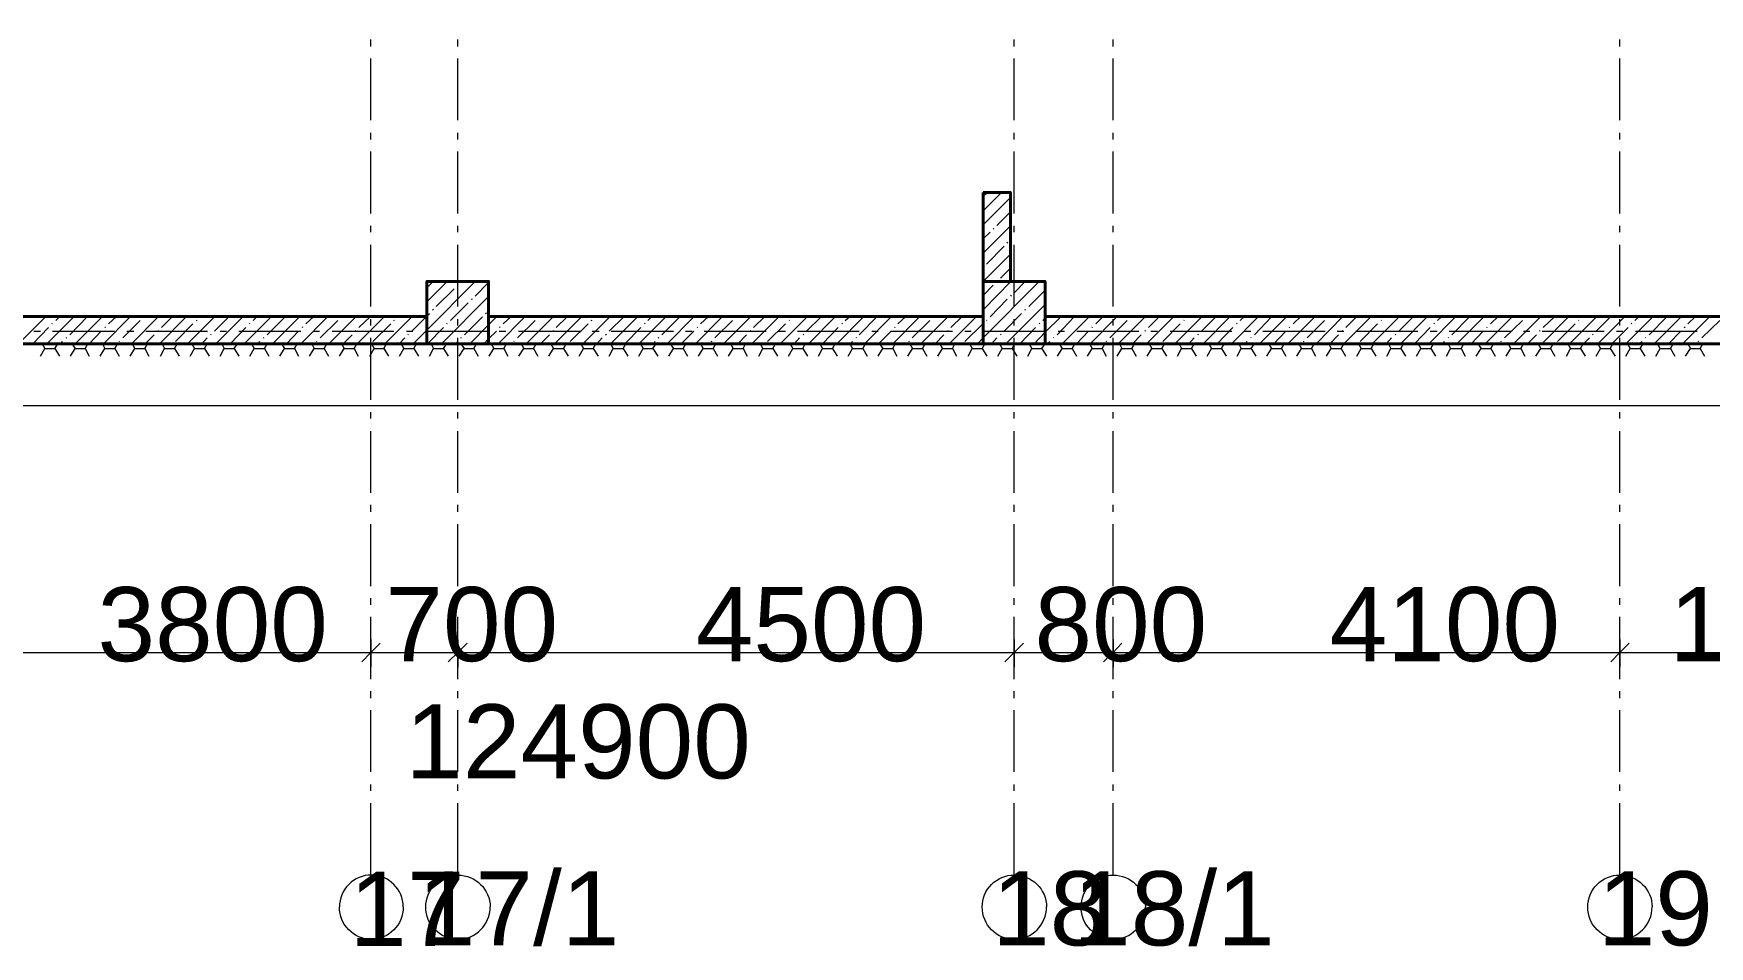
# Model space of a CAD drawing. Header units: millimetres. Extents: x -213547 to 415037, y -3642 to 106956.
# Drawn here: x -149133 to -135568, y 267 to 7655 of the extents above; entities that cross this region are included whole.
import ezdxf

# ---------------------------------------------------------------- set-up
doc = ezdxf.new("R2010")
doc.units = ezdxf.units.MM
doc.styles.get("Standard").update_dxf_attribs({"font": 'arial.ttf'})

msp = doc.modelspace()

# ---------------------------------------------------------------- linework, layer by layer
at = {"lineweight": 40}
for points in [[(-131151.5, 13151.8), (-131151.5, 16155.4), (-131371.8, 16155.4), (-131371.8, 13151.8), (-131371.8, 9301), (-131371.8, 8801.1), (-131371.8, 5365.4), (-134773.6, 5365.4), (-134773.6, 6369.4), (-134993.9, 6369.4), (-134993.9, 5365.4), (-136332.6, 5365.4), (-140945.9, 5365.4), (-140945.9, 5145.1), (-136332.6, 5145.1), (-131151.5, 5145.1), (-131151.5, 5365.4), (-131151.5, 8801.1), (-130867.7, 8801.1), (-130867.7, 9301), (-131151.5, 9301)], [(-141445.8, 6369.4), (-141445.8, 5649.2), (-141225.5, 5649.2), (-141225.5, 6369.4)], [(-145449.2, 5145.1), (-145449.2, 5649.2), (-145949.1, 5649.2), (-145949.1, 5145.1)], [(-140945.9, 5145.1), (-140945.9, 5649.2), (-141445.8, 5649.2), (-141445.8, 5145.1)], [(-149952.4, 5145.1), (-145949.1, 5145.1), (-145949.1, 5365.4), (-149952.4, 5365.4)], [(-145449.2, 5145.1), (-141445.8, 5145.1), (-141445.8, 5365.4), (-145449.2, 5365.4)]]:
    msp.add_lwpolyline(points, close=True, dxfattribs=at)
at = {"lineweight": 9}
for points in [[(-168333.9, 5043.4), (-168333.9, 4645.2), (-130647.4, 4645.2), (-130647.4, 8301.2), (-121640.9, 8301.2), (-121640.9, 12300.3), (-122034.9, 12300.3)], [(-146402.4, 7551.4), (-146402.4, 7606.4)], [(-145699.1, 7551.4), (-145699.1, 7606.4)], [(-141195.9, 7551.4), (-141195.9, 7606.4)], [(-140395.2, 7551.4), (-140395.2, 7606.4)], [(-136294.4, 7551.4), (-136294.4, 7606.4)], [(-146402.4, 6954), (-146402.4, 7453.9)], [(-145699.1, 6954), (-145699.1, 7453.9)], [(-141195.9, 6954), (-141195.9, 7453.9)], [(-140395.2, 6954), (-140395.2, 7453.9)], [(-136294.4, 6954), (-136294.4, 7453.9)], [(-146402.4, 6797.3), (-146402.4, 6852.4)], [(-145699.1, 6797.3), (-145699.1, 6852.4)], [(-141195.9, 6797.3), (-141195.9, 6852.4)], [(-140395.2, 6797.3), (-140395.2, 6852.4)], [(-136294.4, 6797.3), (-136294.4, 6852.4)], [(-146402.4, 6200), (-146402.4, 6699.9)], [(-145699.1, 6200), (-145699.1, 6699.9)], [(-141195.9, 6200), (-141195.9, 6699.9)], [(-140395.2, 6200), (-140395.2, 6699.9)], [(-136294.4, 6200), (-136294.4, 6699.9)], [(-141445.8, 6335.5), (-141411.9, 6369.4)], [(-141445.8, 6221.2), (-141306, 6361)], [(-141445.8, 6106.8), (-141225.5, 6327.1)], [(-141335.7, 6102.5), (-141225.5, 6212.7)], [(-146402.4, 6047.5), (-146402.4, 6098.3)], [(-145699.1, 6047.5), (-145699.1, 6098.3)], [(-141445.8, 5878), (-141225.5, 6098.3)], [(-141445.8, 5992.4), (-141390.8, 6047.5)], [(-141365.3, 6072.9), (-141361.1, 6077.1)], [(-141195.9, 6047.5), (-141195.9, 6098.3)], [(-140395.2, 6047.5), (-140395.2, 6098.3)], [(-136294.4, 6047.5), (-136294.4, 6098.3)], [(-146402.4, 5445.9), (-146402.4, 5945.8)], [(-145699.1, 5445.9), (-145699.1, 5945.8)], [(-141445.8, 5649.2), (-141225.5, 5869.5)], [(-141420.4, 5789), (-141276.4, 5933.1)], [(-141251, 5958.5), (-141246.7, 5967)], [(-141195.9, 5445.9), (-141195.9, 5945.8)], [(-140395.2, 5445.9), (-140395.2, 5945.8)], [(-136294.4, 5445.9), (-136294.4, 5945.8)], [(-141445.8, 5763.6), (-141445.8, 5763.6)], [(-141306, 5674.7), (-141225.5, 5755.2)], [(-146059.2, 5145.1), (-145949.1, 5255.3), (-145559.3, 5649.2)], [(-145949.1, 5484), (-145783.9, 5649.2)], [(-145949.1, 5598.4), (-145898.2, 5649.2)], [(-145872.8, 5445.9), (-145728.8, 5589.9)], [(-145699.1, 5619.6), (-145694.9, 5623.8)], [(-145673.7, 5645), (-145673.7, 5649.2)], [(-145559.3, 5530.6), (-145449.2, 5640.8)], [(-141492.4, 5145.1), (-141445.8, 5191.7), (-140992.5, 5649.2)], [(-141445.8, 5420.5), (-141221.3, 5649.2)], [(-141445.8, 5534.9), (-141365.3, 5619.6)], [(-141335.7, 5645), (-141335.7, 5649.2), (-141331.5, 5649.2)], [(-141191.7, 5560.3), (-141106.9, 5649.2)], [(-141077.3, 5445.9), (-140945.9, 5577.2)], [(-145830.5, 5145.1), (-145449.2, 5526.4)], [(-145758.4, 5331.5), (-145614.4, 5475.6)], [(-145589, 5505.2), (-145580.5, 5509.4)], [(-141390.8, 5361.2), (-141251, 5505.2)], [(-141263.7, 5145.1), (-140945.9, 5462.8)], [(-141221.3, 5530.6), (-141217.1, 5539.1)], [(-149253.4, 5145.1), (-149033.1, 5365.4)], [(-149024.7, 5145.1), (-148804.4, 5365.4)], [(-148982.3, 5306.1), (-148978.1, 5310.3)], [(-148952.6, 5331.5), (-148918.7, 5365.4)], [(-148838.3, 5217.1), (-148698.5, 5361.2)], [(-148795.9, 5145.1), (-148575.6, 5365.4)], [(-148567.1, 5145.1), (-148346.8, 5365.4)], [(-148524.8, 5306.1), (-148461.2, 5365.4)], [(-148410.4, 5191.7), (-148270.6, 5331.5)], [(-148338.4, 5145.1), (-148122.3, 5365.4)], [(-148240.9, 5361.2), (-148236.7, 5365.4)], [(-148113.8, 5145.1), (-147893.6, 5365.4)], [(-148096.9, 5276.4), (-148007.9, 5365.4)], [(-147982.5, 5162.1), (-147842.7, 5306.1)], [(-147885.1, 5145.1), (-147664.8, 5365.4)], [(-147813.1, 5331.5), (-147808.8, 5335.8)], [(-147783.4, 5361.2), (-147779.2, 5365.4)], [(-147669, 5246.8), (-147550.4, 5365.4)], [(-147656.3, 5145.1), (-147436, 5365.4)], [(-147427.6, 5145.1), (-147207.3, 5365.4)], [(-147385.2, 5306.1), (-147381, 5310.3)], [(-147355.5, 5331.5), (-147321.6, 5365.4)], [(-147241.2, 5217.1), (-147097.1, 5361.2)], [(-147198.8, 5145.1), (-146978.5, 5365.4)], [(-146970, 5145.1), (-146749.7, 5365.4)], [(-146927.7, 5306.1), (-146864.1, 5365.4)], [(-146813.3, 5191.7), (-146669.2, 5331.5)], [(-146741.3, 5145.1), (-146521, 5365.4)], [(-146643.8, 5361.2), (-146639.6, 5365.4)], [(-146512.5, 5145.1), (-146292.2, 5365.4)], [(-146499.8, 5276.4), (-146406.6, 5365.4)], [(-146402.4, 5293.4), (-146402.4, 5344.2)], [(-146385.4, 5162.1), (-146241.4, 5306.1)], [(-146288, 5145.1), (-146067.7, 5365.4)], [(-146216, 5331.5), (-146211.7, 5335.8)], [(-146186.3, 5361.2), (-146182.1, 5365.4)], [(-146071.9, 5246.8), (-145953.3, 5365.4)], [(-145949.1, 5369.6), (-145927.9, 5390.8)], [(-145902.5, 5416.2), (-145894, 5424.7)], [(-145788.1, 5306.1), (-145783.9, 5310.3)], [(-145699.1, 5293.4), (-145699.1, 5344.2)], [(-145644.1, 5217.1), (-145500, 5361.2)], [(-145601.7, 5145.1), (-145449.2, 5297.6), (-145381.4, 5365.4)], [(-145474.6, 5390.8), (-145466.1, 5395.1)], [(-145372.9, 5145.1), (-145152.6, 5365.4)], [(-145330.6, 5306.1), (-145267, 5365.4)], [(-145216.2, 5191.7), (-145072.1, 5331.5)], [(-145144.2, 5145.1), (-144923.9, 5365.4)], [(-145046.7, 5361.2), (-145038.3, 5365.4)], [(-144915.4, 5145.1), (-144695.1, 5365.4)], [(-144902.7, 5276.4), (-144809.5, 5365.4)], [(-144788.3, 5162.1), (-144644.3, 5306.1)], [(-144686.6, 5145.1), (-144466.3, 5365.4)], [(-144618.9, 5331.5), (-144610.4, 5335.8)], [(-144589.2, 5361.2), (-144580.7, 5365.4)], [(-144474.8, 5246.8), (-144352, 5365.4)], [(-144462.1, 5145.1), (-144241.8, 5365.4)], [(-144233.3, 5145.1), (-144013.1, 5365.4)], [(-144186.7, 5306.1), (-144182.5, 5310.3)], [(-144161.3, 5331.5), (-144127.4, 5365.4)], [(-144047, 5217.1), (-143902.9, 5361.2)], [(-144004.6, 5145.1), (-143784.3, 5365.4)], [(-143775.8, 5145.1), (-143555.5, 5365.4)], [(-143733.5, 5306.1), (-143669.9, 5365.4)], [(-143619.1, 5191.7), (-143475, 5331.5)], [(-143547.1, 5145.1), (-143326.8, 5365.4)], [(-143445.4, 5361.2), (-143441.2, 5365.4)], [(-143318.3, 5145.1), (-143098, 5365.4)], [(-143305.6, 5276.4), (-143212.4, 5365.4)], [(-143191.2, 5162.1), (-143047.2, 5306.1)], [(-143089.5, 5145.1), (-142869.2, 5365.4)], [(-143017.5, 5331.5), (-143013.3, 5335.8)], [(-142992.1, 5361.2), (-142983.6, 5365.4)], [(-142877.7, 5246.8), (-142754.9, 5365.4)], [(-142860.8, 5145.1), (-142640.5, 5365.4)], [(-142632, 5145.1), (-142411.7, 5365.4)], [(-142589.6, 5306.1), (-142585.4, 5310.3)], [(-142564.2, 5331.5), (-142526.1, 5365.4)], [(-142449.8, 5217.1), (-142305.8, 5361.2)], [(-142407.5, 5145.1), (-142187.2, 5365.4)], [(-142178.7, 5145.1), (-141958.4, 5365.4)], [(-142136.4, 5306.1), (-142072.8, 5365.4)], [(-142022, 5191.7), (-141877.9, 5331.5)], [(-141950, 5145.1), (-141729.7, 5365.4)], [(-141848.3, 5361.2), (-141844.1, 5365.4)], [(-141721.2, 5145.1), (-141500.9, 5365.4)], [(-141708.5, 5276.4), (-141615.3, 5365.4)], [(-141594.1, 5162.1), (-141450.1, 5306.1)], [(-141420.4, 5331.5), (-141416.2, 5335.8)], [(-141276.4, 5246.8), (-141136.6, 5390.8)], [(-141195.9, 5293.4), (-141195.9, 5344.2)], [(-141106.9, 5416.2), (-141102.7, 5424.7)], [(-141034.9, 5145.1), (-140945.9, 5238.3), (-140814.6, 5365.4)], [(-140992.5, 5306.1), (-140988.3, 5310.3)], [(-140962.9, 5331.5), (-140945.9, 5352.7), (-140929, 5365.4)], [(-140848.5, 5217.1), (-140708.7, 5361.2)], [(-140806.1, 5145.1), (-140585.9, 5365.4)], [(-140581.6, 5145.1), (-140361.3, 5365.4)], [(-140535, 5306.1), (-140475.7, 5365.4)], [(-140420.6, 5191.7), (-140280.8, 5331.5)], [(-140395.2, 5293.4), (-140395.2, 5344.2)], [(-140352.9, 5145.1), (-140132.6, 5365.4)], [(-140251.2, 5361.2), (-140247, 5365.4)], [(-140124.1, 5145.1), (-139903.8, 5365.4)], [(-140107.2, 5276.4), (-140018.2, 5365.4)], [(-139992.8, 5162.1), (-139853, 5306.1)], [(-139895.3, 5145.1), (-139675, 5365.4)], [(-139823.3, 5331.5), (-139819.1, 5335.8)], [(-139793.7, 5361.2), (-139789.4, 5365.4)], [(-139679.3, 5246.8), (-139560.7, 5365.4)], [(-139666.6, 5145.1), (-139446.3, 5365.4)], [(-139437.8, 5145.1), (-139217.5, 5365.4)], [(-139395.4, 5306.1), (-139391.2, 5310.3)], [(-139365.8, 5331.5), (-139331.9, 5365.4)], [(-139251.4, 5217.1), (-139111.6, 5361.2)], [(-139209, 5145.1), (-138988.8, 5365.4)], [(-138980.3, 5145.1), (-138760, 5365.4)], [(-138937.9, 5306.1), (-138874.4, 5365.4)], [(-138823.5, 5191.7), (-138683.7, 5331.5)], [(-138751.5, 5145.1), (-138535.5, 5365.4)], [(-138654.1, 5361.2), (-138649.8, 5365.4)], [(-138527, 5145.1), (-138306.7, 5365.4)], [(-138510, 5276.4), (-138421.1, 5365.4)], [(-138395.7, 5162.1), (-138255.9, 5306.1)], [(-138298.2, 5145.1), (-138077.9, 5365.4)], [(-138226.2, 5331.5), (-138222, 5335.8)], [(-138196.6, 5361.2), (-138192.3, 5365.4)], [(-138082.2, 5246.8), (-137963.6, 5365.4)], [(-138069.5, 5145.1), (-137849.2, 5365.4)], [(-137840.7, 5145.1), (-137620.4, 5365.4)], [(-137798.3, 5306.1), (-137794.1, 5310.3)], [(-137768.7, 5331.5), (-137734.8, 5365.4)], [(-137654.3, 5217.1), (-137510.3, 5361.2)], [(-137611.9, 5145.1), (-137391.7, 5365.4)], [(-137383.2, 5145.1), (-137162.9, 5365.4)], [(-137340.8, 5306.1), (-137277.3, 5365.4)], [(-137226.4, 5191.7), (-137082.4, 5331.5)], [(-137154.4, 5145.1), (-136934.1, 5365.4)], [(-137057, 5361.2), (-137052.7, 5365.4)], [(-136925.7, 5145.1), (-136705.4, 5365.4)], [(-136912.9, 5276.4), (-136819.7, 5365.4)], [(-136798.6, 5162.1), (-136654.5, 5306.1)], [(-136701.1, 5145.1), (-136480.8, 5365.4)], [(-136629.1, 5331.5), (-136624.9, 5335.8)], [(-136599.5, 5361.2), (-136595.2, 5365.4)], [(-136485.1, 5246.8), (-136366.5, 5365.4)], [(-136472.4, 5145.1), (-136332.6, 5284.9), (-136252.1, 5365.4)], [(-136294.4, 5293.4), (-136294.4, 5344.2)], [(-136243.6, 5145.1), (-136023.3, 5365.4)], [(-136201.2, 5306.1), (-136197, 5310.3)], [(-136171.6, 5331.5), (-136137.7, 5365.4)], [(-136057.2, 5217.1), (-135913.2, 5361.2)], [(-136014.8, 5145.1), (-135794.6, 5365.4)], [(-135786.1, 5145.1), (-135565.8, 5365.4)], [(-135743.7, 5306.1), (-135680.2, 5365.4)], [(-135629.3, 5191.7), (-135485.3, 5331.5)], [(-149139, 5145.1), (-149011.9, 5276.4)], [(-149130.6, 5246.8), (-149075.5, 5246.8)], [(-148978.1, 5246.8), (-148478.2, 5246.8)], [(-148910.3, 5145.1), (-148897.6, 5162.1)], [(-148867.9, 5191.7), (-148863.7, 5196)], [(-148681.5, 5145.1), (-148584.1, 5246.8)], [(-148554.4, 5276.4), (-148550.2, 5280.7)], [(-148440, 5162.1), (-148435.8, 5166.3)], [(-148376.5, 5246.8), (-148321.4, 5246.8)], [(-148228.2, 5145.1), (-148156.2, 5217.1)], [(-148224, 5246.8), (-147724.1, 5246.8)], [(-148126.5, 5246.8), (-148122.3, 5251)], [(-147770.7, 5145.1), (-147728.3, 5191.7)], [(-147698.7, 5217.1), (-147694.4, 5221.4)], [(-147622.4, 5246.8), (-147571.6, 5246.8)], [(-147541.9, 5145.1), (-147414.8, 5276.4)], [(-147469.9, 5246.8), (-146970, 5246.8)], [(-147313.2, 5145.1), (-147300.5, 5162.1)], [(-147270.8, 5191.7), (-147266.6, 5196)], [(-147084.4, 5145.1), (-146987, 5246.8)], [(-146957.3, 5276.4), (-146953.1, 5280.7)], [(-146868.4, 5246.8), (-146817.5, 5246.8)], [(-146842.9, 5162.1), (-146838.7, 5166.3)], [(-146715.8, 5246.8), (-146216, 5246.8)], [(-146626.9, 5145.1), (-146554.9, 5217.1)], [(-146529.4, 5246.8), (-146525.2, 5251)], [(-146402.4, 4691.8), (-146402.4, 5191.7)], [(-146173.6, 5145.1), (-146127, 5191.7)], [(-146114.3, 5246.8), (-146063.4, 5246.8)], [(-146101.6, 5217.1), (-146097.3, 5221.4)], [(-145961.8, 5246.8), (-145461.9, 5246.8)], [(-145944.8, 5145.1), (-145813.5, 5276.4)], [(-145716.1, 5145.1), (-145699.1, 5162.1)], [(-145699.1, 4691.8), (-145699.1, 5191.7)], [(-145673.7, 5191.7), (-145669.5, 5196)], [(-145487.3, 5145.1), (-145449.2, 5183.2), (-145385.6, 5246.8)], [(-145364.5, 5246.8), (-145309.4, 5246.8)], [(-145360.2, 5276.4), (-145356, 5280.7)], [(-145245.8, 5162.1), (-145241.6, 5166.3)], [(-145207.7, 5246.8), (-144707.8, 5246.8)], [(-145029.8, 5145.1), (-144957.8, 5217.1)], [(-144932.3, 5246.8), (-144923.9, 5251)], [(-144610.4, 5246.8), (-144555.3, 5246.8)], [(-144572.3, 5145.1), (-144529.9, 5191.7)], [(-144504.5, 5217.1), (-144496, 5221.4)], [(-144457.9, 5246.8), (-143953.8, 5246.8)], [(-144347.7, 5145.1), (-144216.4, 5276.4)], [(-144119, 5145.1), (-144102, 5162.1)], [(-144076.6, 5191.7), (-144068.1, 5196)], [(-143890.2, 5145.1), (-143788.5, 5246.8)], [(-143856.3, 5246.8), (-143801.2, 5246.8)], [(-143758.9, 5276.4), (-143754.6, 5280.7)], [(-143703.8, 5246.8), (-143203.9, 5246.8)], [(-143648.7, 5162.1), (-143640.3, 5166.3)], [(-143432.7, 5145.1), (-143360.7, 5217.1)], [(-143331, 5246.8), (-143326.8, 5251)], [(-143102.2, 5246.8), (-143047.2, 5246.8)], [(-142975.2, 5145.1), (-142932.8, 5191.7)], [(-142949.7, 5246.8), (-142449.8, 5246.8)], [(-142903.1, 5217.1), (-142898.9, 5221.4)], [(-142746.4, 5145.1), (-142619.3, 5276.4)], [(-142521.9, 5145.1), (-142504.9, 5162.1)], [(-142475.3, 5191.7), (-142471, 5196)], [(-142348.2, 5246.8), (-142297.3, 5246.8)], [(-142293.1, 5145.1), (-142191.4, 5246.8)], [(-142195.7, 5246.8), (-141695.8, 5246.8)], [(-142161.8, 5276.4), (-142157.5, 5280.7)], [(-142047.4, 5162.1), (-142043.2, 5166.3)], [(-141835.6, 5145.1), (-141763.6, 5217.1)], [(-141733.9, 5246.8), (-141729.7, 5251)], [(-141594.1, 5246.8), (-141543.3, 5246.8)], [(-141441.6, 5246.8), (-140941.7, 5246.8)], [(-141378.1, 5145.1), (-141335.7, 5191.7)], [(-141306, 5217.1), (-141301.8, 5221.4)], [(-141195.9, 4691.8), (-141195.9, 5191.7)], [(-141149.3, 5145.1), (-141022.2, 5276.4)], [(-140920.5, 5145.1), (-140907.8, 5162.1)], [(-140878.2, 5191.7), (-140873.9, 5196)], [(-140840, 5246.8), (-140789.2, 5246.8)], [(-140691.8, 5145.1), (-140594.3, 5246.8)], [(-140687.5, 5246.8), (-140187.6, 5246.8)], [(-140564.7, 5276.4), (-140560.4, 5280.7)], [(-140450.3, 5162.1), (-140446.1, 5166.3)], [(-140395.2, 4691.8), (-140395.2, 5191.7)], [(-140238.5, 5145.1), (-140166.5, 5217.1)], [(-140136.8, 5246.8), (-140132.6, 5251)], [(-140090.2, 5246.8), (-140035.1, 5246.8)], [(-139933.5, 5246.8), (-139433.6, 5246.8)], [(-139781, 5145.1), (-139738.6, 5191.7)], [(-139708.9, 5217.1), (-139704.7, 5221.4)], [(-139552.2, 5145.1), (-139425.1, 5276.4)], [(-139336.1, 5246.8), (-139281.1, 5246.8)], [(-139323.4, 5145.1), (-139310.7, 5162.1)], [(-139281.1, 5191.7), (-139276.8, 5196)], [(-139183.6, 5246.8), (-138679.5, 5246.8)], [(-139094.7, 5145.1), (-138997.2, 5246.8)], [(-138967.6, 5276.4), (-138963.3, 5280.7)], [(-138853.2, 5162.1), (-138849, 5166.3)], [(-138641.4, 5145.1), (-138569.4, 5217.1)], [(-138582.1, 5246.8), (-138527, 5246.8)], [(-138539.7, 5246.8), (-138535.5, 5251)], [(-138429.6, 5246.8), (-137929.7, 5246.8)], [(-138183.9, 5145.1), (-138141.5, 5191.7)], [(-138111.8, 5217.1), (-138107.6, 5221.4)], [(-137955.1, 5145.1), (-137828, 5276.4)], [(-137828, 5246.8), (-137772.9, 5246.8)], [(-137726.3, 5145.1), (-137713.6, 5162.1)], [(-137684, 5191.7), (-137679.7, 5196)], [(-137675.5, 5246.8), (-137175.6, 5246.8)], [(-137497.6, 5145.1), (-137400.1, 5246.8)], [(-137370.5, 5276.4), (-137366.2, 5280.7)], [(-137256.1, 5162.1), (-137251.9, 5166.3)], [(-137073.9, 5246.8), (-137023.1, 5246.8)], [(-137040, 5145.1), (-136968, 5217.1)], [(-136942.6, 5246.8), (-136938.4, 5251)], [(-136921.4, 5246.8), (-136421.5, 5246.8)], [(-136586.7, 5145.1), (-136540.2, 5191.7)], [(-136514.7, 5217.1), (-136510.5, 5221.4)], [(-136358, 5145.1), (-136332.6, 5170.5), (-136226.7, 5276.4)], [(-136319.9, 5246.8), (-136269, 5246.8)], [(-136294.4, 4691.8), (-136294.4, 5191.7)], [(-136167.4, 5246.8), (-135667.5, 5246.8)], [(-136129.2, 5145.1), (-136112.3, 5162.1)], [(-136086.9, 5191.7), (-136082.6, 5196)], [(-135900.5, 5145.1), (-135798.8, 5246.8)], [(-135773.4, 5276.4), (-135764.9, 5280.7)], [(-135659, 5162.1), (-135654.8, 5166.3)], [(-149075.5, 5043.4), (-149041.6, 5107)], [(-149062.8, 5145.1), (-149041.6, 5107), (-148961.1, 5107), (-148923, 5043.4)], [(-148961.1, 5107), (-148935.7, 5145.1)], [(-148834, 5043.4), (-148795.9, 5107)], [(-148821.3, 5145.1), (-148795.9, 5107), (-148715.4, 5107), (-148681.5, 5043.4)], [(-148715.4, 5107), (-148694.2, 5145.1)], [(-148592.5, 5043.4), (-148554.4, 5107)], [(-148575.6, 5145.1), (-148554.4, 5107), (-148473.9, 5107), (-148440, 5043.4)], [(-148473.9, 5107), (-148452.7, 5145.1)], [(-148351.1, 5043.4), (-148312.9, 5107)], [(-148334.1, 5145.1), (-148312.9, 5107), (-148232.5, 5107), (-148198.6, 5043.4)], [(-148232.5, 5107), (-148211.3, 5145.1)], [(-148105.4, 5043.4), (-148071.5, 5107)], [(-148092.7, 5145.1), (-148071.5, 5107), (-147991, 5107), (-147952.9, 5043.4)], [(-147991, 5107), (-147969.8, 5145.1)], [(-147863.9, 5043.4), (-147830, 5107)], [(-147851.2, 5145.1), (-147830, 5107), (-147749.5, 5107), (-147711.4, 5043.4)], [(-147749.5, 5107), (-147728.3, 5145.1)], [(-147622.4, 5043.4), (-147588.5, 5107)], [(-147609.7, 5145.1), (-147588.5, 5107), (-147508, 5107), (-147469.9, 5043.4)], [(-147508, 5107), (-147482.6, 5145.1)], [(-147381, 5043.4), (-147347.1, 5107)], [(-147368.2, 5145.1), (-147347.1, 5107), (-147262.3, 5107), (-147228.4, 5043.4)], [(-147262.3, 5107), (-147241.2, 5145.1)], [(-147139.5, 5043.4), (-147101.4, 5107)], [(-147126.8, 5145.1), (-147101.4, 5107), (-147020.9, 5107), (-146987, 5043.4)], [(-147020.9, 5107), (-146999.7, 5145.1)], [(-146898, 5043.4), (-146859.9, 5107)], [(-146881.1, 5145.1), (-146859.9, 5107), (-146779.4, 5107), (-146745.5, 5043.4)], [(-146779.4, 5107), (-146758.2, 5145.1)], [(-146656.5, 5043.4), (-146618.4, 5107)], [(-146639.6, 5145.1), (-146618.4, 5107), (-146537.9, 5107), (-146504, 5043.4)], [(-146537.9, 5107), (-146516.7, 5145.1)], [(-146410.8, 5043.4), (-146376.9, 5107)], [(-146398.1, 5145.1), (-146376.9, 5107), (-146296.4, 5107), (-146258.3, 5043.4)], [(-146296.4, 5107), (-146275.3, 5145.1)], [(-146169.4, 5043.4), (-146135.5, 5107)], [(-146156.6, 5145.1), (-146135.5, 5107), (-146055, 5107), (-146016.9, 5043.4)], [(-146055, 5107), (-146033.8, 5145.1)], [(-145927.9, 5043.4), (-145894, 5107)], [(-145915.2, 5145.1), (-145894, 5107), (-145813.5, 5107), (-145775.4, 5043.4)], [(-145813.5, 5107), (-145788.1, 5145.1)], [(-145686.4, 5043.4), (-145648.3, 5107)], [(-145673.7, 5145.1), (-145648.3, 5107), (-145567.8, 5107), (-145533.9, 5043.4)], [(-145567.8, 5107), (-145546.6, 5145.1)], [(-145444.9, 5043.4), (-145406.8, 5107)], [(-145428, 5145.1), (-145406.8, 5107), (-145326.3, 5107), (-145292.4, 5043.4)], [(-145326.3, 5107), (-145305.1, 5145.1)], [(-145203.5, 5043.4), (-145165.3, 5107)], [(-145186.5, 5145.1), (-145165.3, 5107), (-145084.9, 5107), (-145051, 5043.4)], [(-145084.9, 5107), (-145063.7, 5145.1)], [(-144962, 5043.4), (-144923.9, 5107)], [(-144945.1, 5145.1), (-144923.9, 5107), (-144843.4, 5107), (-144805.3, 5043.4)], [(-144843.4, 5107), (-144822.2, 5145.1)], [(-144716.3, 5043.4), (-144682.4, 5107)], [(-144703.6, 5145.1), (-144682.4, 5107), (-144601.9, 5107), (-144563.8, 5043.4)], [(-144601.9, 5107), (-144580.7, 5145.1)], [(-144474.8, 5043.4), (-144440.9, 5107)], [(-144462.1, 5145.1), (-144440.9, 5107), (-144360.4, 5107), (-144322.3, 5043.4)], [(-144360.4, 5107), (-144339.3, 5145.1)], [(-144233.3, 5043.4), (-144199.5, 5107)], [(-144220.6, 5145.1), (-144199.5, 5107), (-144119, 5107), (-144080.8, 5043.4)], [(-144119, 5107), (-144093.6, 5145.1)], [(-143991.9, 5043.4), (-143953.8, 5107)], [(-143979.2, 5145.1), (-143953.8, 5107), (-143873.3, 5107), (-143839.4, 5043.4)], [(-143873.3, 5107), (-143852.1, 5145.1)], [(-143750.4, 5043.4), (-143712.3, 5107)], [(-143733.5, 5145.1), (-143712.3, 5107), (-143631.8, 5107), (-143597.9, 5043.4)], [(-143631.8, 5107), (-143610.6, 5145.1)], [(-143508.9, 5043.4), (-143470.8, 5107)], [(-143492, 5145.1), (-143470.8, 5107), (-143390.3, 5107), (-143356.4, 5043.4)], [(-143390.3, 5107), (-143369.1, 5145.1)], [(-143263.2, 5043.4), (-143229.3, 5107)], [(-143250.5, 5145.1), (-143229.3, 5107), (-143148.8, 5107), (-143110.7, 5043.4)], [(-143148.8, 5107), (-143127.7, 5145.1)], [(-143021.8, 5043.4), (-142987.9, 5107)], [(-143009, 5145.1), (-142987.9, 5107), (-142907.4, 5107), (-142869.2, 5043.4)], [(-142907.4, 5107), (-142886.2, 5145.1)], [(-142780.3, 5043.4), (-142746.4, 5107)], [(-142767.6, 5145.1), (-142746.4, 5107), (-142665.9, 5107), (-142627.8, 5043.4)], [(-142665.9, 5107), (-142644.7, 5145.1)], [(-142538.8, 5043.4), (-142504.9, 5107)], [(-142526.1, 5145.1), (-142504.9, 5107), (-142420.2, 5107), (-142386.3, 5043.4)], [(-142420.2, 5107), (-142399, 5145.1)], [(-142297.3, 5043.4), (-142259.2, 5107)], [(-142284.6, 5145.1), (-142259.2, 5107), (-142178.7, 5107), (-142144.8, 5043.4)], [(-142178.7, 5107), (-142157.5, 5145.1)], [(-142055.9, 5043.4), (-142017.7, 5107)], [(-142038.9, 5145.1), (-142017.7, 5107), (-141937.3, 5107), (-141903.4, 5043.4)], [(-141937.3, 5107), (-141916.1, 5145.1)], [(-141814.4, 5043.4), (-141776.3, 5107)], [(-141797.5, 5145.1), (-141776.3, 5107), (-141695.8, 5107), (-141661.9, 5043.4)], [(-141695.8, 5107), (-141674.6, 5145.1)], [(-141568.7, 5043.4), (-141534.8, 5107)], [(-141556, 5145.1), (-141534.8, 5107), (-141454.3, 5107), (-141416.2, 5043.4)], [(-141454.3, 5107), (-141433.1, 5145.1)], [(-141327.2, 5043.4), (-141293.3, 5107)], [(-141314.5, 5145.1), (-141293.3, 5107), (-141212.8, 5107), (-141174.7, 5043.4)], [(-141212.8, 5107), (-141191.7, 5145.1)], [(-141085.7, 5043.4), (-141051.9, 5107)], [(-141073, 5145.1), (-141051.9, 5107), (-140971.4, 5107), (-140933.2, 5043.4)], [(-140971.4, 5107), (-140945.9, 5145.1)], [(-140844.3, 5043.4), (-140806.1, 5107)], [(-140831.6, 5145.1), (-140806.1, 5107), (-140725.7, 5107), (-140691.8, 5043.4)], [(-140725.7, 5107), (-140704.5, 5145.1)], [(-140602.8, 5043.4), (-140564.7, 5107)], [(-140585.9, 5145.1), (-140564.7, 5107), (-140484.2, 5107), (-140450.3, 5043.4)], [(-140484.2, 5107), (-140463, 5145.1)], [(-140361.3, 5043.4), (-140323.2, 5107)], [(-140344.4, 5145.1), (-140323.2, 5107), (-140242.7, 5107), (-140208.8, 5043.4)], [(-140242.7, 5107), (-140221.5, 5145.1)], [(-140119.9, 5043.4), (-140081.7, 5107)], [(-140102.9, 5145.1), (-140081.7, 5107), (-140001.2, 5107), (-139963.1, 5043.4)], [(-140001.2, 5107), (-139980.1, 5145.1)], [(-139874.2, 5043.4), (-139840.3, 5107)], [(-139861.4, 5145.1), (-139840.3, 5107), (-139759.8, 5107), (-139721.6, 5043.4)], [(-139759.8, 5107), (-139738.6, 5145.1)], [(-139632.7, 5043.4), (-139598.8, 5107)], [(-139620, 5145.1), (-139598.8, 5107), (-139518.3, 5107), (-139480.2, 5043.4)], [(-139518.3, 5107), (-139497.1, 5145.1)], [(-139391.2, 5043.4), (-139357.3, 5107)], [(-139378.5, 5145.1), (-139357.3, 5107), (-139276.8, 5107), (-139238.7, 5043.4)], [(-139276.8, 5107), (-139251.4, 5145.1)], [(-139149.7, 5043.4), (-139111.6, 5107)], [(-139137, 5145.1), (-139111.6, 5107), (-139031.1, 5107), (-138997.2, 5043.4)], [(-139031.1, 5107), (-139009.9, 5145.1)], [(-138908.3, 5043.4), (-138870.1, 5107)], [(-138891.3, 5145.1), (-138870.1, 5107), (-138789.6, 5107), (-138755.8, 5043.4)], [(-138789.6, 5107), (-138768.5, 5145.1)], [(-138666.8, 5043.4), (-138628.7, 5107)], [(-138649.8, 5145.1), (-138628.7, 5107), (-138548.2, 5107), (-138514.3, 5043.4)], [(-138548.2, 5107), (-138527, 5145.1)], [(-138421.1, 5043.4), (-138387.2, 5107)], [(-138408.4, 5145.1), (-138387.2, 5107), (-138306.7, 5107), (-138268.6, 5043.4)], [(-138306.7, 5107), (-138285.5, 5145.1)], [(-138179.6, 5043.4), (-138145.7, 5107)], [(-138166.9, 5145.1), (-138145.7, 5107), (-138065.2, 5107), (-138027.1, 5043.4)], [(-138065.2, 5107), (-138044.1, 5145.1)], [(-137938.1, 5043.4), (-137904.3, 5107)], [(-137925.4, 5145.1), (-137904.3, 5107), (-137823.8, 5107), (-137785.6, 5043.4)], [(-137823.8, 5107), (-137802.6, 5145.1)], [(-137696.7, 5043.4), (-137662.8, 5107)], [(-137684, 5145.1), (-137662.8, 5107), (-137578.1, 5107), (-137544.2, 5043.4)], [(-137578.1, 5107), (-137556.9, 5145.1)], [(-137455.2, 5043.4), (-137417.1, 5107)], [(-137442.5, 5145.1), (-137417.1, 5107), (-137336.6, 5107), (-137302.7, 5043.4)], [(-137336.6, 5107), (-137315.4, 5145.1)], [(-137213.7, 5043.4), (-137175.6, 5107)], [(-137196.8, 5145.1), (-137175.6, 5107), (-137095.1, 5107), (-137061.2, 5043.4)], [(-137095.1, 5107), (-137073.9, 5145.1)], [(-136972.3, 5043.4), (-136934.1, 5107)], [(-136955.3, 5145.1), (-136934.1, 5107), (-136853.6, 5107), (-136819.7, 5043.4)], [(-136853.6, 5107), (-136832.5, 5145.1)], [(-136726.5, 5043.4), (-136692.7, 5107)], [(-136713.8, 5145.1), (-136692.7, 5107), (-136612.2, 5107), (-136574, 5043.4)], [(-136612.2, 5107), (-136591, 5145.1)], [(-136485.1, 5043.4), (-136451.2, 5107)], [(-136472.4, 5145.1), (-136451.2, 5107), (-136370.7, 5107), (-136332.6, 5043.4)], [(-136370.7, 5107), (-136349.5, 5145.1)], [(-136243.6, 5043.4), (-136209.7, 5107)], [(-136230.9, 5145.1), (-136209.7, 5107), (-136129.2, 5107), (-136091.1, 5043.4)], [(-136129.2, 5107), (-136103.8, 5145.1)], [(-136002.1, 5043.4), (-135968.2, 5107), (-135989.4, 5145.1)], [(-135964, 5107), (-135883.5, 5107), (-135849.6, 5043.4)], [(-135883.5, 5107), (-135862.3, 5145.1)], [(-135760.7, 5043.4), (-135722.5, 5107)], [(-135743.7, 5145.1), (-135722.5, 5107), (-135642, 5107), (-135608.2, 5043.4)], [(-135642, 5107), (-135620.9, 5145.1)], [(-146402.4, 4539.3), (-146402.4, 4590.2)], [(-145699.1, 4539.3), (-145699.1, 4590.2)], [(-141195.9, 4539.3), (-141195.9, 4590.2)], [(-140395.2, 4539.3), (-140395.2, 4590.2)], [(-136294.4, 4539.3), (-136294.4, 4590.2)], [(-146402.4, 3937.8), (-146402.4, 4437.7)], [(-145699.1, 3937.8), (-145699.1, 4437.7)], [(-141195.9, 3937.8), (-141195.9, 4437.7)], [(-140395.2, 3937.8), (-140395.2, 4437.7)], [(-136294.4, 3937.8), (-136294.4, 4437.7)], [(-146402.4, 3785.3), (-146402.4, 3840.3)], [(-145699.1, 3785.3), (-145699.1, 3840.3)], [(-141195.9, 3785.3), (-141195.9, 3840.3)], [(-140395.2, 3785.3), (-140395.2, 3840.3)], [(-136294.4, 3785.3), (-136294.4, 3840.3)], [(-146402.4, 3183.7), (-146402.4, 3683.6)], [(-145699.1, 3183.7), (-145699.1, 3683.6)], [(-141195.9, 3183.7), (-141195.9, 3683.6)], [(-140395.2, 3183.7), (-140395.2, 3683.6)], [(-136294.4, 3183.7), (-136294.4, 3683.6)], [(-146402.4, 3031.2), (-146402.4, 3086.3)], [(-145699.1, 3031.2), (-145699.1, 3086.3)], [(-141195.9, 3031.2), (-141195.9, 3086.3)], [(-140395.2, 3031.2), (-140395.2, 3086.3)], [(-136294.4, 3031.2), (-136294.4, 3086.3)], [(-146402.4, 2429.6), (-146402.4, 2933.7)], [(-145699.1, 2429.6), (-145699.1, 2933.7)], [(-141195.9, 2429.6), (-141195.9, 2933.7)], [(-140395.2, 2429.6), (-140395.2, 2933.7)], [(-136294.4, 2429.6), (-136294.4, 2933.7)], [(-146402.4, 2751.6), (-146402.4, 2645.7), (-146402.4, 2527.1)], [(-145699.1, 2751.6), (-145699.1, 2645.7), (-145699.1, 2527.1)], [(-141195.9, 2751.6), (-141195.9, 2645.7), (-141195.9, 2527.1)], [(-140395.2, 2751.6), (-140395.2, 2645.7), (-140395.2, 2527.1)], [(-136294.4, 2751.6), (-136294.4, 2645.7), (-136294.4, 2527.1)], [(-150202.4, 2645.7), (-146402.4, 2645.7), (-145699.1, 2645.7), (-141195.9, 2645.7), (-140395.2, 2645.7), (-136294.4, 2645.7), (-134892.2, 2645.7), (-133091.8, 2645.7), (-131291.3, 2645.7), (-126186.5, 2645.7), (-122284.9, 2645.7), (-121984.1, 2645.7), (-117480.8, 2645.7), (-113977.4, 2645.7), (-112176.9, 2645.7), (-108224.4, 2645.7), (-106123.2, 2645.7), (-101018.4, 2645.7), (-99616.2, 2645.7), (-96117, 2645.7), (-90859.7, 2645.7), (-85606.6, 2645.7), (-81683.7, 2645.7)], [(-146402.4, 2277.1), (-146402.4, 2332.2)], [(-145699.1, 2277.1), (-145699.1, 2332.2)], [(-141195.9, 2277.1), (-141195.9, 2332.2)], [(-140395.2, 2277.1), (-140395.2, 2332.2)], [(-136294.4, 2277.1), (-136294.4, 2332.2)], [(-146402.4, 1679.8), (-146402.4, 2179.7)], [(-145699.1, 1679.8), (-145699.1, 2179.7)], [(-141195.9, 1679.8), (-141195.9, 2179.7)], [(-140395.2, 1679.8), (-140395.2, 2179.7)], [(-136294.4, 1679.8), (-136294.4, 2179.7)], [(-146402.4, 1527.3), (-146402.4, 1578.1)], [(-145699.1, 1527.3), (-145699.1, 1578.1)], [(-141195.9, 1527.3), (-141195.9, 1578.1)], [(-140395.2, 1527.3), (-140395.2, 1578.1)], [(-136294.4, 1527.3), (-136294.4, 1578.1)], [(-146402.4, 845.2), (-146402.4, 1425.6)]]:
    msp.add_lwpolyline(points, dxfattribs=at)
at = {"lineweight": 18}
for points in [[(-146326.1, 2721.9), (-146402.4, 2645.7), (-146474.4, 2569.4)], [(-145622.9, 2721.9), (-145699.1, 2645.7), (-145775.4, 2569.4)], [(-141119.6, 2721.9), (-141195.9, 2645.7), (-141272.1, 2569.4)], [(-140323.2, 2721.9), (-140395.2, 2645.7), (-140471.5, 2569.4)], [(-136218.2, 2721.9), (-136294.4, 2645.7), (-136366.5, 2569.4)]]:
    msp.add_lwpolyline(points, dxfattribs=at)
at = {"lineweight": 9}
for points in [[(-145957.5, 586.8, -0.4180328), (-145699.1, 845.2), (-145699.1, 1425.6)], [(-141454.3, 586.8, -0.4180328), (-141195.9, 845.2), (-141195.9, 1425.6)], [(-140653.6, 586.8, -0.4180328), (-140395.2, 845.2), (-140395.2, 1425.6)], [(-136552.9, 586.8, -0.4180328), (-136294.4, 845.2), (-136294.4, 1425.6)], [(-146139.7, 586.8, 0.4118986), (-146398.1, 845.2, 0.4180328), (-146656.5, 586.8)]]:
    msp.add_lwpolyline(points, format="xyb", dxfattribs=at)
for centre in [(-145700.4, 588.1), (-141197.2, 588.1), (-140396.5, 588.1), (-136295.8, 588.1)]:
    msp.add_arc(centre, 264, 270.28622, 359.71378, dxfattribs=at)
for points in [[(-145699.1, 845.2), (-145555.1, 845.2), (-145436.5, 730.9), (-145436.5, 586.8)], [(-141195.9, 845.2), (-141051.9, 845.2), (-140933.2, 730.9), (-140933.2, 586.8)], [(-140395.2, 845.2), (-140251.2, 845.2), (-140132.6, 730.9), (-140132.6, 586.8)], [(-136294.4, 845.2), (-136150.4, 845.2), (-136031.8, 730.9), (-136031.8, 586.8)], [(-146398.1, 324.2), (-146542.2, 324.2), (-146656.5, 442.8), (-146656.5, 586.8)], [(-146139.7, 586.8), (-146139.7, 442.8), (-146258.3, 324.2), (-146398.1, 324.2)], [(-145699.1, 324.2), (-145843.2, 324.2), (-145957.5, 442.8), (-145957.5, 586.8)], [(-141195.9, 324.2), (-141339.9, 324.2), (-141454.3, 442.8), (-141454.3, 586.8)], [(-140395.2, 324.2), (-140539.3, 324.2), (-140653.6, 442.8), (-140653.6, 586.8)], [(-136294.4, 324.2), (-136438.5, 324.2), (-136552.9, 442.8), (-136552.9, 586.8)]]:
    msp.add_open_spline(points, degree=3, dxfattribs=at)

# ---------------------------------------------------------------- texts
at = {"char_height": 600, "attachment_point": 4}
for s, insert in [('3800', (-148614.7, 2871.6)), ('700', (-146284.6, 2871.6)), ('4500', (-143772.4, 2871.6)), ('800', (-141031.4, 2871.6)), ('4100', (-138642, 2871.6)), ('1400', (-135892.5, 2871.6)), ('124900', (-146123.6, 1922.6)), ('17', (-146576.9, 571.4)), ('17/1', (-146022, 571.4)), ('18', (-141374.5, 571.4)), ('18/1', (-140717.8, 571.4)), ('19', (-136472.9, 571.4))]:
    msp.add_mtext(s, dxfattribs=dict(at, insert=insert))

doc.saveas('drawing.dxf')
